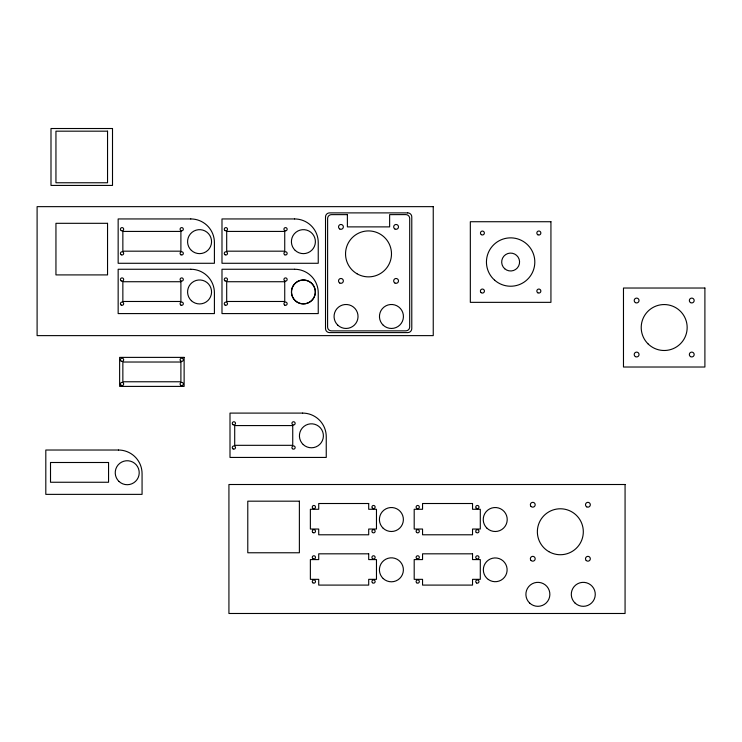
<?xml version="1.0" encoding="UTF-8"?>
<svg xmlns="http://www.w3.org/2000/svg" width="742" height="742" viewBox="0 0 742 742"><rect width="100%" height="100%" fill="white"/><g stroke="black" fill="none" stroke-linecap="round" stroke-linejoin="round"><path stroke-width="1.11" d="M112.506 128.514L50.994 128.514L50.994 185.426L112.506 185.426L112.506 128.514M107.544 131.176L55.947 131.176L55.947 182.764L107.544 182.764L107.544 131.176M433.245 206.647L37.1 206.647L37.1 335.625L433.245 335.625L433.245 206.647M407.748 212.889L329.55 212.889A4.035 4.035 0 0 0 325.515 216.924L325.515 328.576A4.035 4.035 0 0 0 329.55 332.602L407.748 332.602A4.035 4.035 0 0 0 411.782 328.576L411.782 216.924A4.035 4.035 0 0 0 407.748 212.889M347.386 214.633L331.433 214.633A3.877 3.877 0 0 0 327.621 218.547L327.593 326.944A3.877 3.877 0 0 0 331.433 330.886L405.865 330.858A3.877 3.877 0 0 0 409.677 326.944L409.705 218.547A3.877 3.877 0 0 0 405.865 214.605L389.633 214.633L389.633 226.885L347.386 226.885L347.386 214.633M190.787 218.946L118.154 218.946L118.154 263.28L214.41 263.28L214.41 242.569A23.623 23.623 0 0 0 190.787 218.946M294.62 218.946L221.988 218.946L221.988 263.28L318.244 263.28L318.244 242.569A23.623 23.623 0 0 0 294.62 218.946M550.935 221.728L470.326 221.728L470.326 302.346L550.935 302.346L550.935 221.728M107.544 223.314L55.947 223.314L55.947 274.911L107.544 274.911L107.544 223.314M180.9 231.421L122.857 231.421L122.857 251.176L180.9 251.176L180.9 231.421M284.733 231.421L226.69 231.421L226.69 251.176L284.733 251.176L284.733 231.421M190.787 269.253L118.154 269.253L118.154 313.588L214.41 313.588L214.41 292.867A23.623 23.623 0 0 0 190.787 269.253M294.62 269.253L221.988 269.253L221.988 313.588L318.244 313.588L318.244 292.867A23.623 23.623 0 0 0 294.62 269.253M180.9 281.728L122.857 281.728L122.857 301.475L180.9 301.475L180.9 281.728M284.733 281.728L226.69 281.728L226.69 301.475L284.733 301.475L284.733 281.728M704.9 288.026L623.475 288.026L623.475 367.021L704.9 367.021L704.9 288.026M184.127 357.384L119.629 357.384L119.629 386.406L184.127 386.406L184.127 357.384M180.9 362.022L122.857 362.022L122.857 381.768L180.9 381.768L180.9 362.022M302.634 413.099L230.001 413.099L230.001 457.434L326.248 457.434L326.248 436.713A23.623 23.623 0 0 0 302.634 413.099M292.738 425.574L234.704 425.574L234.704 445.321L292.738 445.321L292.738 425.574M118.442 450.023L45.809 450.023L45.809 494.367L142.065 494.367L142.065 473.646A23.623 23.623 0 0 0 118.442 450.023M108.555 462.498L50.512 462.498L50.512 482.254L108.555 482.254L108.555 462.498M625.07 484.507L228.926 484.507L228.926 613.486L625.07 613.486L625.07 484.507M299.378 501.175L247.782 501.175L247.782 552.771L299.378 552.771L299.378 501.175M368.7 503.512L318.717 503.512L318.717 509.281L310.369 509.281L310.369 529.037L318.717 529.037L318.717 534.787L368.7 534.787L368.7 529.037L376.472 529.037L376.472 509.281L368.7 509.281L368.7 503.512M472.533 503.512L422.55 503.512L422.55 509.281L414.194 509.281L414.194 529.037L422.55 529.037L422.55 534.787L472.533 534.787L472.533 529.037L480.297 529.037L480.297 509.281L472.533 509.281L472.533 503.512M368.7 553.82L318.717 553.82L318.717 559.589L310.369 559.589L310.369 579.335L318.717 579.335L318.717 585.095L368.7 585.095L368.7 579.335L376.472 579.335L376.472 559.589L368.7 559.589L368.7 553.82M472.533 553.82L422.55 553.82L422.55 559.589L414.194 559.589L414.194 579.335L422.55 579.335L422.55 585.095L472.533 585.095L472.533 579.335L480.297 579.335L480.297 559.589L472.533 559.589L472.533 553.82M119.026 481.475A11.993 11.993 0 0 0 138.902 475.455A11.993 11.993 0 0 0 123.756 461.246A11.993 11.993 0 0 0 119.026 481.475M121.243 305.092A1.614 1.614 0 0 0 123.664 303.691A1.614 1.614 0 0 0 121.243 302.3A1.614 1.614 0 0 0 121.243 305.092M635.412 302.615A2.421 2.421 0 0 0 639.038 300.519A2.421 2.421 0 0 0 635.412 298.423A2.421 2.421 0 0 0 635.412 302.615M690.552 302.615A2.421 2.421 0 0 0 694.178 300.519A2.421 2.421 0 0 0 690.552 298.423A2.421 2.421 0 0 0 690.552 302.615M635.412 356.624A2.421 2.421 0 0 0 639.038 354.528A2.421 2.421 0 0 0 635.412 352.431A2.421 2.421 0 0 0 635.412 356.624M690.552 356.624A2.421 2.421 0 0 0 694.178 354.528A2.421 2.421 0 0 0 690.552 352.431A2.421 2.421 0 0 0 690.552 356.624M647.942 343.769A22.974 22.974 0 0 0 686.378 333.473A22.974 22.974 0 0 0 658.247 305.333A22.974 22.974 0 0 0 647.942 343.769M372.401 532.394A1.614 1.614 0 0 0 375.09 531.671A1.614 1.614 0 0 0 373.115 529.695A1.614 1.614 0 0 0 372.401 532.394M476.559 558.763A1.614 1.614 0 0 0 478.98 557.372A1.614 1.614 0 0 0 476.559 555.971A1.614 1.614 0 0 0 476.559 558.763M476.225 532.394A1.614 1.614 0 0 0 478.924 531.671A1.614 1.614 0 0 0 476.948 529.695A1.614 1.614 0 0 0 476.225 532.394M476.225 508.205A1.614 1.614 0 0 0 478.924 507.482A1.614 1.614 0 0 0 476.948 505.506A1.614 1.614 0 0 0 476.225 508.205M416.577 532.394A1.614 1.614 0 0 0 419.267 531.671A1.614 1.614 0 0 0 417.292 529.695A1.614 1.614 0 0 0 416.577 532.394M416.911 508.465A1.614 1.614 0 0 0 419.323 507.064A1.614 1.614 0 0 0 416.911 505.673A1.614 1.614 0 0 0 416.911 508.465M548.848 551.649A22.974 22.974 0 0 0 583.314 531.754A22.974 22.974 0 0 0 548.848 511.859A22.974 22.974 0 0 0 548.848 551.649M586.199 560.47A2.421 2.421 0 0 0 590.242 559.385A2.421 2.421 0 0 0 587.284 556.426A2.421 2.421 0 0 0 586.199 560.47M531.059 560.47A2.421 2.421 0 0 0 535.103 559.385A2.421 2.421 0 0 0 532.144 556.426A2.421 2.421 0 0 0 531.059 560.47M586.699 506.842A2.421 2.421 0 0 0 590.326 504.746A2.421 2.421 0 0 0 586.699 502.659A2.421 2.421 0 0 0 586.699 506.842M531.059 506.461A2.421 2.421 0 0 0 535.103 505.376A2.421 2.421 0 0 0 532.144 502.417A2.421 2.421 0 0 0 531.059 506.461M313.078 508.465A1.614 1.614 0 0 0 315.489 507.064A1.614 1.614 0 0 0 313.078 505.673A1.614 1.614 0 0 0 313.078 508.465M372.401 508.205A1.614 1.614 0 0 0 375.09 507.482A1.614 1.614 0 0 0 373.115 505.506A1.614 1.614 0 0 0 372.401 508.205M313.078 532.645A1.614 1.614 0 0 0 315.489 531.253A1.614 1.614 0 0 0 313.078 529.853A1.614 1.614 0 0 0 313.078 532.645M372.401 582.693A1.614 1.614 0 0 0 375.09 581.969A1.614 1.614 0 0 0 373.115 579.994A1.614 1.614 0 0 0 372.401 582.693M312.781 582.73A1.614 1.614 0 0 0 315.452 581.923A1.614 1.614 0 0 0 313.412 580.012A1.614 1.614 0 0 0 312.781 582.73M372.401 558.513A1.614 1.614 0 0 0 375.09 557.789A1.614 1.614 0 0 0 373.115 555.814A1.614 1.614 0 0 0 372.401 558.513M575.078 603.079A11.993 11.993 0 0 0 594.954 597.069A11.993 11.993 0 0 0 579.799 582.86A11.993 11.993 0 0 0 575.078 603.079M313.078 558.763A1.614 1.614 0 0 0 315.489 557.372A1.614 1.614 0 0 0 313.078 555.971A1.614 1.614 0 0 0 313.078 558.763M488.301 579.474A11.891 11.891 0 0 0 507.064 570.978A11.891 11.891 0 0 0 490.332 558.986A11.891 11.891 0 0 0 488.301 579.474M487.03 528.258A11.993 11.993 0 0 0 506.907 522.238A11.993 11.993 0 0 0 491.761 508.038A11.993 11.993 0 0 0 487.03 528.258M416.624 582.739A1.614 1.614 0 0 0 419.286 581.904A1.614 1.614 0 0 0 417.227 580.012A1.614 1.614 0 0 0 416.624 582.739M416.911 558.763A1.614 1.614 0 0 0 419.323 557.372A1.614 1.614 0 0 0 416.911 555.971A1.614 1.614 0 0 0 416.911 558.763M476.559 582.952A1.614 1.614 0 0 0 478.98 581.552A1.614 1.614 0 0 0 476.559 580.161A1.614 1.614 0 0 0 476.559 582.952M529.677 603.079A11.993 11.993 0 0 0 549.553 597.069A11.993 11.993 0 0 0 534.407 582.86A11.993 11.993 0 0 0 529.677 603.079M383.197 528.258A11.993 11.993 0 0 0 403.073 522.238A11.993 11.993 0 0 0 387.927 508.038A11.993 11.993 0 0 0 383.197 528.258M383.197 578.556A11.993 11.993 0 0 0 403.073 572.536A11.993 11.993 0 0 0 387.927 558.336A11.993 11.993 0 0 0 383.197 578.556M292.738 424.749A1.614 1.614 0 0 0 295.158 423.357A1.614 1.614 0 0 0 292.738 421.957A1.614 1.614 0 0 0 292.738 424.749M303.209 444.541A11.993 11.993 0 0 0 323.085 438.522A11.993 11.993 0 0 0 307.939 424.322A11.993 11.993 0 0 0 303.209 444.541M233.09 448.938A1.614 1.614 0 0 0 235.502 447.537A1.614 1.614 0 0 0 233.09 446.146A1.614 1.614 0 0 0 233.09 448.938M233.09 424.749A1.614 1.614 0 0 0 235.502 423.357A1.614 1.614 0 0 0 233.09 421.957A1.614 1.614 0 0 0 233.09 424.749M292.404 448.678A1.614 1.614 0 0 0 295.103 447.955A1.614 1.614 0 0 0 293.127 445.979A1.614 1.614 0 0 0 292.404 448.678M191.371 300.695A11.993 11.993 0 0 0 211.247 294.676A11.993 11.993 0 0 0 196.092 280.476A11.993 11.993 0 0 0 191.371 300.695M191.371 250.397A11.993 11.993 0 0 0 211.247 244.378A11.993 11.993 0 0 0 196.092 230.168A11.993 11.993 0 0 0 191.371 250.397M295.205 250.397A11.993 11.993 0 0 0 315.081 244.378A11.993 11.993 0 0 0 299.926 230.168A11.993 11.993 0 0 0 295.205 250.397M296.475 301.604A11.891 11.891 0 0 0 315.229 293.118A11.891 11.891 0 0 0 298.507 281.125A11.891 11.891 0 0 0 296.475 301.604M337.851 325.219A11.993 11.993 0 0 0 357.718 319.208A11.993 11.993 0 0 0 342.572 304.999A11.993 11.993 0 0 0 337.851 325.219M383.243 325.219A11.993 11.993 0 0 0 403.119 319.208A11.993 11.993 0 0 0 387.973 304.999A11.993 11.993 0 0 0 383.243 325.219M121.243 254.784A1.614 1.614 0 0 0 123.664 253.393A1.614 1.614 0 0 0 121.243 251.992A1.614 1.614 0 0 0 121.243 254.784M225.076 305.092A1.614 1.614 0 0 0 227.497 303.691A1.614 1.614 0 0 0 225.076 302.3A1.614 1.614 0 0 0 225.076 305.092M225.076 254.784A1.614 1.614 0 0 0 227.497 253.393A1.614 1.614 0 0 0 225.076 251.992A1.614 1.614 0 0 0 225.076 254.784M357.023 273.789A22.974 22.974 0 0 0 391.488 253.894A22.974 22.974 0 0 0 357.023 233.999A22.974 22.974 0 0 0 357.023 273.789M394.874 282.999A2.421 2.421 0 0 0 398.5 280.903A2.421 2.421 0 0 0 394.874 278.807A2.421 2.421 0 0 0 394.874 282.999M339.734 282.999A2.421 2.421 0 0 0 343.361 280.903A2.421 2.421 0 0 0 339.734 278.807A2.421 2.421 0 0 0 339.734 282.999M394.874 228.981A2.421 2.421 0 0 0 398.5 226.885A2.421 2.421 0 0 0 394.874 224.798A2.421 2.421 0 0 0 394.874 228.981M339.734 228.981A2.421 2.421 0 0 0 343.361 226.885A2.421 2.421 0 0 0 339.734 224.798A2.421 2.421 0 0 0 339.734 228.981M180.9 385.386A1.614 1.614 0 0 0 183.32 383.985A1.614 1.614 0 0 0 180.9 382.584A1.614 1.614 0 0 0 180.9 385.386M180.9 361.196A1.614 1.614 0 0 0 183.32 359.805A1.614 1.614 0 0 0 180.9 358.405A1.614 1.614 0 0 0 180.9 361.196M120.909 385.126A1.614 1.614 0 0 0 123.608 384.402A1.614 1.614 0 0 0 121.632 382.427A1.614 1.614 0 0 0 120.909 385.126M121.243 361.196A1.614 1.614 0 0 0 123.664 359.805A1.614 1.614 0 0 0 121.243 358.405A1.614 1.614 0 0 0 121.243 361.196M481.308 234.63A1.957 1.957 0 0 0 484.368 233.173A1.957 1.957 0 0 0 481.577 231.254A1.957 1.957 0 0 0 481.308 234.63M537.839 292.802A2.013 2.013 0 0 0 540.862 291.059A2.013 2.013 0 0 0 537.839 289.315A2.013 2.013 0 0 0 537.839 292.802M537.839 234.76A2.013 2.013 0 0 0 540.862 233.016A2.013 2.013 0 0 0 537.839 231.272A2.013 2.013 0 0 0 537.839 234.76M504.718 268.752A8.95 8.95 0 0 0 519.4 263.8A8.95 8.95 0 0 0 507.769 253.56A8.95 8.95 0 0 0 504.718 268.752M481.141 292.626A2.013 2.013 0 0 0 484.405 291.383A2.013 2.013 0 0 0 481.697 289.176A2.013 2.013 0 0 0 481.141 292.626M494.654 280.198A24.18 24.18 0 0 0 534.342 266.795A24.18 24.18 0 0 0 502.9 239.128A24.18 24.18 0 0 0 494.654 280.198M295.205 300.695A11.993 11.993 0 0 0 315.081 294.676A11.993 11.993 0 0 0 299.926 280.476A11.993 11.993 0 0 0 295.205 300.695M225.076 280.903A1.614 1.614 0 0 0 227.497 279.511A1.614 1.614 0 0 0 225.076 278.111A1.614 1.614 0 0 0 225.076 280.903M284.733 305.092A1.614 1.614 0 0 0 287.154 303.691A1.614 1.614 0 0 0 284.733 302.3A1.614 1.614 0 0 0 284.733 305.092M284.733 280.903A1.614 1.614 0 0 0 287.154 279.511A1.614 1.614 0 0 0 284.733 278.111A1.614 1.614 0 0 0 284.733 280.903M225.076 230.604A1.614 1.614 0 0 0 227.497 229.204A1.614 1.614 0 0 0 225.076 227.813A1.614 1.614 0 0 0 225.076 230.604M284.733 254.784A1.614 1.614 0 0 0 287.154 253.393A1.614 1.614 0 0 0 284.733 251.992A1.614 1.614 0 0 0 284.733 254.784M284.733 230.604A1.614 1.614 0 0 0 287.154 229.204A1.614 1.614 0 0 0 284.733 227.813A1.614 1.614 0 0 0 284.733 230.604M121.243 230.604A1.614 1.614 0 0 0 123.664 229.204A1.614 1.614 0 0 0 121.243 227.813A1.614 1.614 0 0 0 121.243 230.604M180.9 254.784A1.614 1.614 0 0 0 183.32 253.393A1.614 1.614 0 0 0 180.9 251.992A1.614 1.614 0 0 0 180.9 254.784M180.9 230.604A1.614 1.614 0 0 0 183.32 229.204A1.614 1.614 0 0 0 180.9 227.813A1.614 1.614 0 0 0 180.9 230.604M121.243 280.903A1.614 1.614 0 0 0 123.664 279.511A1.614 1.614 0 0 0 121.243 278.111A1.614 1.614 0 0 0 121.243 280.903M180.9 305.092A1.614 1.614 0 0 0 183.32 303.691A1.614 1.614 0 0 0 180.9 302.3A1.614 1.614 0 0 0 180.9 305.092M180.9 280.903A1.614 1.614 0 0 0 183.32 279.511A1.614 1.614 0 0 0 180.9 278.111A1.614 1.614 0 0 0 180.9 280.903"/></g></svg>
